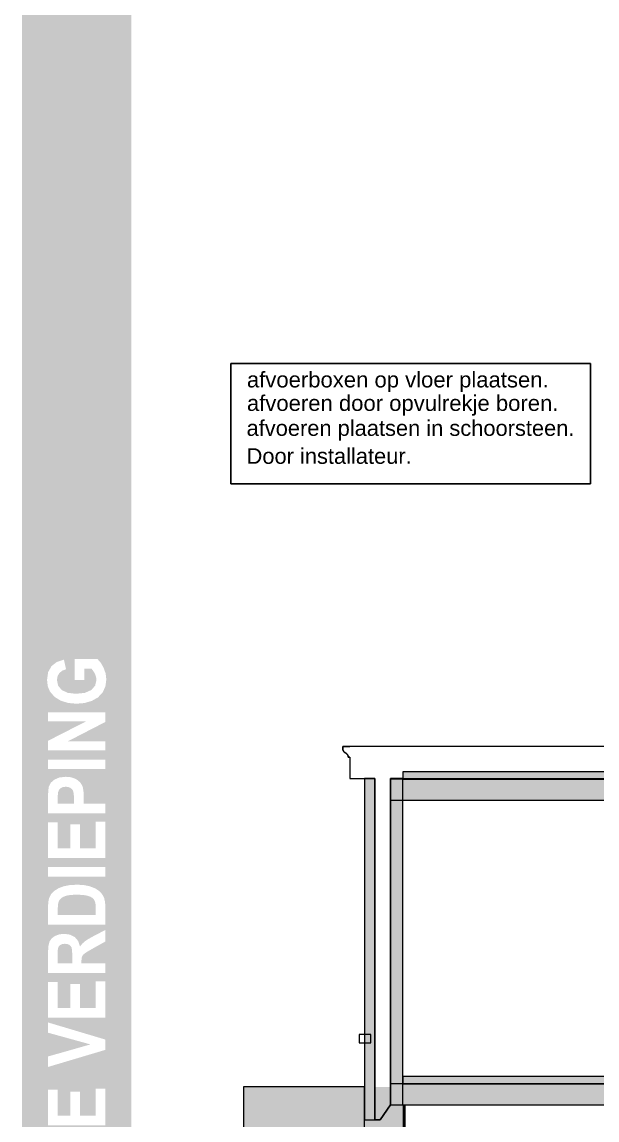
# Model space of a CAD drawing. Header units: millimetres. Extents: x 0 to 59350, y 0 to 29700.
# Drawn here: x 40050 to 42808, y 5360 to 10623 of the extents above; entities that cross this region are included whole.
import ezdxf

# ---------------------------------------------------------------- set-up
doc = ezdxf.new("R2010")
doc.units = ezdxf.units.MM
doc.linetypes.add('PUNKT2_S9', pattern=[1, 0, -1])
doc.layers.add('Standard', color=7, linetype='Continuous', lineweight=25)
doc.styles.add('ARIAL', font='arial.ttf')

msp = doc.modelspace()

# ---------------------------------------------------------------- hatches: boundary and pattern name
at = {"layer": 'Standard', "linetype": 'PUNKT2_S9', "lineweight": -3}
h = msp.add_hatch(color=23, dxfattribs=at)
h.paths.add_polyline_path([(40221.2, 5150.2), (40403.4, 5150.2), (40403.4, 5184.8), (40402.8, 5201.5), (40400.7, 5212.8), (40396.3, 5223.1), (40389.3, 5231.4), (40378.6, 5238.2), (40362.8, 5243.6), (40340.9, 5247), (40312.4, 5248.2), (40284.2, 5247), (40263.4, 5243.6), (40248.2, 5237.9), (40236.8, 5230.4), (40228.7, 5220.9), (40223.8, 5209), (40222, 5194.7), (40221.2, 5171.1)])
h.paths.add_polyline_path([(40228.7, 6412.8), (40223.8, 6401), (40222, 6386.6), (40221.2, 6363), (40221.2, 6342.2), (40403.4, 6342.2), (40403.4, 6376.7), (40402.8, 6393.5), (40400.7, 6404.7), (40396.3, 6415), (40389.3, 6423.3), (40378.6, 6430.2), (40362.8, 6435.5), (40340.9, 6439), (40312.4, 6440.2), (40284.2, 6439), (40263.4, 6435.5), (40248.2, 6429.9), (40236.8, 6422.4)])
h.paths.add_polyline_path([(40221.2, 6147.4), (40221.2, 6111.3), (40291, 6111.3), (40291, 6145.6), (40290.2, 6172.6), (40287.6, 6187.1), (40283.1, 6194.5), (40276, 6200.1), (40266.8, 6203.5), (40255.4, 6204.8), (40242.8, 6203.2), (40233, 6198.5), (40225.9, 6191.2), (40222.1, 6181.2), (40221.4, 6169.9)])
h.paths.add_polyline_path([(40298.1, 6924.2), (40294.9, 6937.9), (40289.5, 6946.2), (40281.4, 6952.3), (40271.5, 6956.4), (40260, 6957.6), (40246.3, 6955.8), (40235.3, 6950.3), (40227.4, 6942), (40223.1, 6931.7), (40221.8, 6919.2), (40221.2, 6898.4), (40221.2, 6876), (40299.3, 6876), (40299.3, 6901.3)])
h.paths.add_polyline_path([(40049.7, 13412.9), (40049.7, 3912.9), (40574.7, 3912.9), (40574.7, 13412.9)])
h.paths.add_polyline_path([(40427.7, 7552), (40441.6, 7527.6), (40451.2, 7499.9), (40454.4, 7471.8), (40449.9, 7438.2), (40436.4, 7409.1), (40414.2, 7385.6), (40384.6, 7368.9), (40349.3, 7358.7), (40311.3, 7355.5), (40270.7, 7359.2), (40234.9, 7370.5), (40205.5, 7388.9), (40183.7, 7414.4), (40173.4, 7439.1), (40170, 7469.3), (40175.4, 7507.2), (40191.6, 7535.9), (40217.1, 7555.7), (40250.9, 7566.8), (40261.2, 7520.8), (40243, 7513.8), (40229.3, 7502.5), (40220.5, 7487.5), (40217.5, 7469.3), (40223.3, 7442), (40240.6, 7421), (40269.3, 7407.7), (40309, 7403.1), (40351.8, 7407.7), (40382.6, 7421.3), (40400.7, 7442.2), (40406.9, 7468.8), (40405.2, 7483.3), (40400.2, 7497.9), (40392.5, 7511.5), (40383.5, 7523.1), (40348.6, 7523.1), (40348.6, 7470), (40302.3, 7470), (40302.3, 7569.8), (40411.8, 7569.8)], flags=16)
h.paths.add_polyline_path([(40449.7, 7132.7), (40174.7, 7132.7), (40174.7, 7177.7), (40358.4, 7271.5), (40174.7, 7271.5), (40174.7, 7314.5), (40449.7, 7314.5), (40449.7, 7268.1), (40270.4, 7175.7), (40449.7, 7175.7)], flags=16)
h.paths.add_polyline_path([(40174.7, 7088.1), (40449.7, 7088.1), (40449.7, 7041.9), (40174.7, 7041.9)], flags=16)
h.paths.add_polyline_path([(40346, 6876), (40449.7, 6876), (40449.7, 6829.8), (40174.7, 6829.8), (40174.7, 6904), (40175.8, 6938.9), (40178.8, 6959.1), (40188.6, 6977.2), (40205.8, 6992), (40229.5, 7002), (40259.3, 7005.3), (40282.5, 7003.4), (40301.9, 6997.6), (40317.3, 6988.9), (40329.1, 6978.1), (40337.1, 6966.2), (40342, 6954.2), (40345, 6933.9), (40346, 6906.2)], flags=16)
h.paths.add_polyline_path([(40221.2, 6786.2), (40221.2, 6662.5), (40282.2, 6662.5), (40282.2, 6777.6), (40328.5, 6777.6), (40328.5, 6662.5), (40403.4, 6662.5), (40403.4, 6790.5), (40449.7, 6790.5), (40449.7, 6616.2), (40174.7, 6616.2), (40174.7, 6786.2)], flags=16)
h.paths.add_polyline_path([(40449.7, 6525.9), (40174.7, 6525.9), (40174.7, 6572.1), (40449.7, 6572.1)], flags=16)
h.paths.add_polyline_path([(40189.9, 6442.9), (40205.3, 6458.6), (40225.5, 6471.3), (40249.9, 6480.5), (40279.2, 6486.2), (40314.8, 6488), (40346.5, 6486.3), (40373.3, 6481), (40400.6, 6470.5), (40421.9, 6456.5), (40434.5, 6442.3), (40443.9, 6424), (40448.2, 6406), (40449.7, 6383), (40449.7, 6295.9), (40174.7, 6295.9), (40174.7, 6380.5), (40176, 6405.7), (40180, 6424.1)], flags=16)
h.paths.add_polyline_path([(40338.1, 6144), (40335.7, 6134.4), (40334.9, 6120.7), (40334.9, 6111.3), (40449.7, 6111.3), (40449.7, 6065), (40174.7, 6065), (40174.7, 6162.4), (40176.6, 6194.2), (40182.2, 6215.7), (40192.3, 6230.7), (40208.5, 6242.4), (40228.7, 6250), (40251.8, 6252.5), (40280.1, 6248.7), (40303, 6237.3), (40319.3, 6218.4), (40328.3, 6192), (40339.4, 6205.7), (40351.4, 6216.7), (40368.8, 6228.2), (40396, 6243.1), (40449.7, 6271.1), (40449.7, 6215.7), (40389.8, 6182.3), (40363.8, 6167.3), (40349.5, 6157.9), (40342.4, 6151.2)], flags=16)
h.paths.add_polyline_path([(40403.4, 5897.6), (40403.4, 6025.6), (40449.7, 6025.6), (40449.7, 5851.3), (40174.7, 5851.3), (40174.7, 6021.3), (40221.2, 6021.3), (40221.2, 5897.6), (40282.2, 5897.6), (40282.2, 6012.7), (40328.5, 6012.7), (40328.5, 5897.6)], flags=16)
h.paths.add_polyline_path([(40174.7, 5778.6), (40174.7, 5827.8), (40449.7, 5745.7), (40449.7, 5696.3), (40174.7, 5614.4), (40174.7, 5664.6), (40378.2, 5722.5)], flags=16)
h.paths.add_polyline_path([(40403.4, 5381.6), (40403.4, 5509.6), (40449.7, 5509.6), (40449.7, 5335.3), (40174.7, 5335.3), (40174.7, 5505.3), (40221.2, 5505.3), (40221.2, 5381.6), (40282.2, 5381.6), (40282.2, 5496.7), (40328.5, 5496.7), (40328.5, 5381.6)], flags=16)
h.paths.add_polyline_path([(40434.5, 5250.3), (40443.9, 5232), (40448.2, 5214), (40449.7, 5191), (40449.7, 5104), (40174.7, 5104), (40174.7, 5188.5), (40176, 5213.7), (40180, 5232.2), (40189.9, 5250.9), (40205.3, 5266.7), (40225.5, 5279.4), (40249.9, 5288.6), (40279.2, 5294.2), (40314.8, 5296.1), (40346.5, 5294.4), (40373.3, 5289.1), (40400.6, 5278.6), (40421.9, 5264.5)], flags=16)
h.paths.add_polyline_path([(40403.4, 4851.3), (40449.7, 4851.3), (40449.7, 4677.1), (40174.7, 4677.1), (40174.7, 4847), (40221.2, 4847), (40221.2, 4723.3), (40282.2, 4723.3), (40282.2, 4838.4), (40328.5, 4838.4), (40328.5, 4723.3), (40403.4, 4723.3)], flags=16)
h.paths.add_polyline_path([(40328.5, 5051.9), (40328.5, 4936.9), (40403.4, 4936.9), (40403.4, 5064.9), (40449.7, 5064.9), (40449.7, 4890.6), (40174.7, 4890.6), (40174.7, 5060.5), (40221.2, 5060.5), (40221.2, 4936.9), (40282.2, 4936.9), (40282.2, 5051.9)], flags=16)
h.paths.add_polyline_path([(40244.1, 4503.1), (40449.7, 4457.6), (40449.7, 4407.4), (40174.7, 4352.7), (40174.7, 4400.1), (40363.6, 4434.6), (40174.7, 4476.5), (40174.7, 4531.5), (40366.8, 4571.7), (40174.7, 4606.9), (40174.7, 4653.4), (40449.7, 4597.8), (40449.7, 4548.7)], flags=16)
h.paths.add_polyline_path([(40221.2, 4345), (40221.2, 4277.2), (40449.7, 4277.2), (40449.7, 4230.9), (40221.2, 4230.9), (40221.2, 4162.9), (40174.7, 4162.9), (40174.7, 4345)], flags=16)
at = {"layer": 'Standard', "linetype": 'PUNKT2_S9', "lineweight": 18}
for color, points in [(253, [(46507.1, 6993.5), (46507.1, 7028.5), (41877.1, 7028.5), (41877.1, 6993.5)]), (59, [(41742.1, 5361), (41742.1, 6996.5), (41692.1, 6996.5), (41692.1, 5361)]), (9, [(41877.1, 5433.5), (41877.1, 6996.5), (41817.1, 6996.5), (41817.1, 5433.5)]), (254, [(46567.1, 6893.5), (46567.1, 6993.5), (41817.1, 6993.5), (41817.1, 6893.5)]), (254, [(46567.1, 5433.5), (46567.1, 5533.5), (41817.1, 5533.5), (41817.1, 5433.5)]), (253, [(46507.1, 5533.5), (46507.1, 5568.5), (41877.1, 5568.5), (41877.1, 5533.5)]), (7, [(41113, 5093.5), (41692.1, 5093.5), (41692.1, 5518.5), (41113, 5518.5)])]:
    msp.add_hatch(color=color, dxfattribs=at).paths.add_polyline_path(points)
at = {"layer": 'Standard', "linetype": 'PUNKT2_S9', "lineweight": 25}
msp.add_hatch(color=9, dxfattribs=at).paths.add_polyline_path([(46522.1, 5433.5), (46522.1, 4093.5), (41882.1, 4093.5), (41882.1, 5433.5), (41817.1, 5433.5), (41817.1, 5518.5), (41692.1, 5518.5), (41692.1, 4093.5), (41517.1, 4093.5), (41517.1, 3943.5), (46887.1, 3943.5), (46887.1, 4093.5), (46712.1, 4093.5), (46712.1, 5166), (46692.1, 5166), (46692.1, 5433.5)])

# ---------------------------------------------------------------- linework, layer by layer
at = {"layer": 'Standard', "color": 7, "linetype": 'Continuous', "lineweight": -3}
for p, q in [((42776.1, 8986.3), (41051.4, 8986.3)), ((41051.4, 8986.3), (41051.4, 8408.8)), ((42776.1, 8408.8), (42776.1, 8986.3)), ((41051.4, 8408.8), (42776.1, 8408.8)), ((41742.1, 6996.5), (41742.1, 5361)), ((41742.1, 5361), (41767.1, 5361))]:
    msp.add_line(p, q, dxfattribs=at)
at = {"layer": 'Standard', "color": 25, "linetype": 'Continuous', "lineweight": -3}
for p, q in [((41588.6, 7150), (41588.6, 7140)), ((41622.1, 7150), (41588.6, 7150)), ((41588.6, 7140), (41588.6, 7139.7)), ((41588.6, 7139.7), (41588.6, 7138.8)), ((41588.6, 7138.8), (41588.6, 7138.1)), ((41588.6, 7138.1), (41588.7, 7137.4)), ((41588.7, 7137.4), (41588.8, 7136.6)), ((41588.8, 7136.6), (41589, 7135.8)), ((41589, 7135.8), (41589.1, 7135.1)), ((41589.1, 7135.1), (41589.3, 7134.3)), ((41589.3, 7134.3), (41589.5, 7133.6)), ((41589.5, 7133.6), (41589.7, 7132.8)), ((41589.7, 7132.8), (41590, 7132.1)), ((41590, 7132.1), (41590.3, 7131.4)), ((41590.3, 7131.4), (41590.6, 7130.7)), ((41590.6, 7130.7), (41590.9, 7130)), ((41590.9, 7130), (41591.3, 7129.3)), ((41591.3, 7129.3), (41591.6, 7128.6)), ((41591.6, 7128.6), (41592, 7128)), ((41592, 7128), (41592.5, 7127.3)), ((41592.5, 7127.3), (41592.9, 7126.7)), ((41592.9, 7126.7), (41593.4, 7126.1)), ((41593.4, 7126.1), (41593.9, 7125.5)), ((41593.9, 7125.5), (41594.4, 7124.9)), ((41594.4, 7124.9), (41594.9, 7124.3)), ((41594.9, 7124.3), (41595.4, 7123.8)), ((41595.4, 7123.8), (41596, 7123.3)), ((41596, 7123.3), (41596.6, 7122.7)), ((41596.6, 7122.7), (41597.2, 7122.3)), ((41597.2, 7122.3), (41597.8, 7121.8)), ((41597.8, 7121.8), (41598.4, 7121.3)), ((41598.4, 7121.3), (41599.1, 7120.9)), ((41599.1, 7120.9), (41599.7, 7120.5)), ((41599.7, 7120.5), (41600.4, 7120.1)), ((41600.4, 7120.1), (41601, 7119.8)), ((41601, 7119.8), (41602.2, 7119.2)), ((41602.2, 7119.2), (41602.9, 7118.9)), ((41602.9, 7118.9), (41603.5, 7118.5)), ((41603.5, 7118.5), (41604.2, 7118.1)), ((41604.2, 7118.1), (41604.8, 7117.6)), ((41604.8, 7117.6), (41605.5, 7117.2)), ((41605.5, 7117.2), (41606.1, 7116.7)), ((41606.1, 7116.7), (41606.7, 7116.2)), ((41606.7, 7116.2), (41607.2, 7115.7)), ((41607.2, 7115.7), (41607.8, 7115.2)), ((41607.8, 7115.2), (41608.3, 7114.6)), ((41608.3, 7114.6), (41608.9, 7114.1)), ((41608.9, 7114.1), (41609.4, 7113.5)), ((41609.4, 7113.5), (41609.8, 7112.9)), ((41609.8, 7112.9), (41610.3, 7112.3)), ((41610.3, 7112.3), (41610.7, 7111.6)), ((41610.7, 7111.6), (41611.2, 7111)), ((41611.2, 7111), (41611.6, 7110.3)), ((41611.6, 7110.3), (41611.9, 7109.6)), ((41611.9, 7109.6), (41612.3, 7109)), ((41612.3, 7109), (41612.6, 7108.3)), ((41612.6, 7108.3), (41612.9, 7107.5)), ((41612.9, 7107.5), (41613.2, 7106.8)), ((41613.2, 7106.8), (41613.4, 7106.1)), ((41613.4, 7106.1), (41613.7, 7105.4)), ((41613.7, 7105.4), (41613.9, 7104.6)), ((41613.9, 7104.6), (41614, 7103.9)), ((41614, 7103.9), (41614.2, 7103.1)), ((41614.2, 7103.1), (41614.3, 7102.3)), ((41614.3, 7102.3), (41614.4, 7101.6)), ((41614.4, 7101.6), (41614.5, 7100.8)), ((41614.5, 7100.8), (41614.5, 7100.1)), ((41614.5, 7100.1), (41614.6, 7099)), ((41614.6, 7099), (41622.1, 7099))]:
    msp.add_line(p, q, dxfattribs=at)
at = {"layer": 'Standard', "color": 117, "linetype": 'Continuous', "lineweight": 18}
msp.add_line((43192.1, 7150), (41622.1, 7150), dxfattribs=at)
at = {"layer": 'Standard', "color": 61, "linetype": 'Continuous', "lineweight": 18}
for p, q in [((41622.1, 7099), (41622.1, 6996.5)), ((41622.1, 6996.5), (41692.1, 6996.5)), ((41692.1, 6996.5), (41742.1, 6996.5)), ((41817.1, 6996.5), (41877.1, 6996.5)), ((41877.1, 6996.5), (43192.1, 6996.5))]:
    msp.add_line(p, q, dxfattribs=at)
at = {"layer": 'Standard', "color": 11, "linetype": 'Continuous', "lineweight": 18}
for p, q in [((46507.1, 7028.5), (41877.1, 7028.5)), ((41877.1, 7028.5), (41877.1, 6996.5)), ((41877.1, 6996.5), (41877.1, 6993.5)), ((41877.1, 6993.5), (43317.1, 6993.5))]:
    msp.add_line(p, q, dxfattribs=at)
at = {"layer": 'Standard', "color": 36, "linetype": 'Continuous', "lineweight": 18}
for p, q in [((41742.1, 6996.5), (41692.1, 6996.5)), ((41692.1, 6996.5), (41692.1, 5518.5)), ((41742.1, 5361), (41742.1, 6996.5)), ((41692.1, 5518.5), (41692.1, 5361)), ((41692.1, 5361), (41742.1, 5361))]:
    msp.add_line(p, q, dxfattribs=at)
at = {"layer": 'Standard', "color": 51, "linetype": 'Continuous', "lineweight": -3}
for p, q in [((41817.1, 6993.5), (41817.1, 6996.5)), ((41817.1, 6893.5), (41817.1, 6993.5)), ((41817.1, 5533.5), (41817.1, 6893.5)), ((41817.1, 5433.5), (41817.1, 5533.5)), ((41767.1, 5361), (41817.1, 5433.5))]:
    msp.add_line(p, q, dxfattribs=at)
at = {"layer": 'Standard', "color": 253, "linetype": 'Continuous', "lineweight": 18}
for p, q in [((41877.1, 6996.5), (41817.1, 6996.5)), ((41817.1, 6996.5), (41817.1, 6993.5)), ((41817.1, 6993.5), (41817.1, 6893.5)), ((41877.1, 6993.5), (41877.1, 6996.5)), ((41877.1, 5568.5), (41877.1, 6993.5)), ((41817.1, 6893.5), (41817.1, 5533.5)), ((41817.1, 5533.5), (41817.1, 5433.5)), ((41877.1, 5533.5), (41877.1, 5568.5)), ((41877.1, 5433.5), (41877.1, 5533.5)), ((41817.1, 5433.5), (41877.1, 5433.5))]:
    msp.add_line(p, q, dxfattribs=at)
at = {"layer": 'Standard', "color": 254, "linetype": 'Continuous', "lineweight": 18}
for p, q in [((41877.1, 6993.5), (41817.1, 6993.5)), ((41817.1, 6993.5), (41817.1, 6893.5)), ((43317.1, 6993.5), (41877.1, 6993.5)), ((41817.1, 6893.5), (45127.6, 6893.5)), ((41877.1, 5533.5), (41817.1, 5533.5)), ((41817.1, 5533.5), (41817.1, 5433.5)), ((45127.6, 5533.5), (41877.1, 5533.5)), ((41817.1, 5433.5), (46567.1, 5433.5))]:
    msp.add_line(p, q, dxfattribs=at)
at = {"layer": 'Standard', "color": 59, "linetype": 'Continuous', "lineweight": 18}
for p, q in [((41667.1, 5770.5), (41667.1, 5730.5)), ((41722.1, 5770.5), (41667.1, 5770.5)), ((41722.1, 5730.5), (41722.1, 5770.5)), ((41667.1, 5730.5), (41722.1, 5730.5))]:
    msp.add_line(p, q, dxfattribs=at)
at = {"layer": 'Standard', "color": 42, "linetype": 'Continuous', "lineweight": 18}
for p, q in [((46507.1, 5568.5), (41877.1, 5568.5)), ((41877.1, 5568.5), (41877.1, 5533.5)), ((41877.1, 5533.5), (45127.6, 5533.5))]:
    msp.add_line(p, q, dxfattribs=at)
at = {"layer": 'Standard', "color": 94, "linetype": 'Continuous', "lineweight": 18}
for p, q in [((41113, 5518.5), (41113, 5093.5)), ((41692.1, 5518.5), (41113, 5518.5)), ((41692.1, 5361), (41692.1, 5518.5)), ((41692.1, 5093.5), (41692.1, 5361))]:
    msp.add_line(p, q, dxfattribs=at)
at = {"layer": 'Standard', "color": 30, "linetype": 'Continuous', "lineweight": 50}
msp.add_line((41882.1, 5433.5), (41882.1, 4093.5), dxfattribs=at)

# ---------------------------------------------------------------- texts
at = {"layer": 'Standard', "color": 255, "linetype": 'Continuous', "lineweight": 25, "char_height": 75, "attachment_point": 7, "style": 'ARIAL'}
for s, insert, width in [('\\W1.01;afvoerboxen\\~op\\~vloer\\~plaatsen.', (41128.6, 8848.9), 1477.694), ('\\W1.01;afvoeren\\~door\\~opvulrekje\\~boren.', (41128.6, 8736.4), 1525.214)]:
    msp.add_mtext(s, dxfattribs=dict(at, insert=insert, width=width))
at = {"layer": 'Standard', "color": 1, "linetype": 'Continuous', "lineweight": 18, "char_height": 75, "attachment_point": 7, "style": 'ARIAL'}
for s, insert, width in [('\\W1.00;afvoeren\\~plaatsen\\~in\\~schoorsteen.', (41126.9, 8616.8), 1617.685), ('\\W1.00;Door\\~installateur.', (41126.9, 8504.3), 833.933)]:
    msp.add_mtext(s, dxfattribs=dict(at, insert=insert, width=width))

doc.saveas('drawing.dxf')
